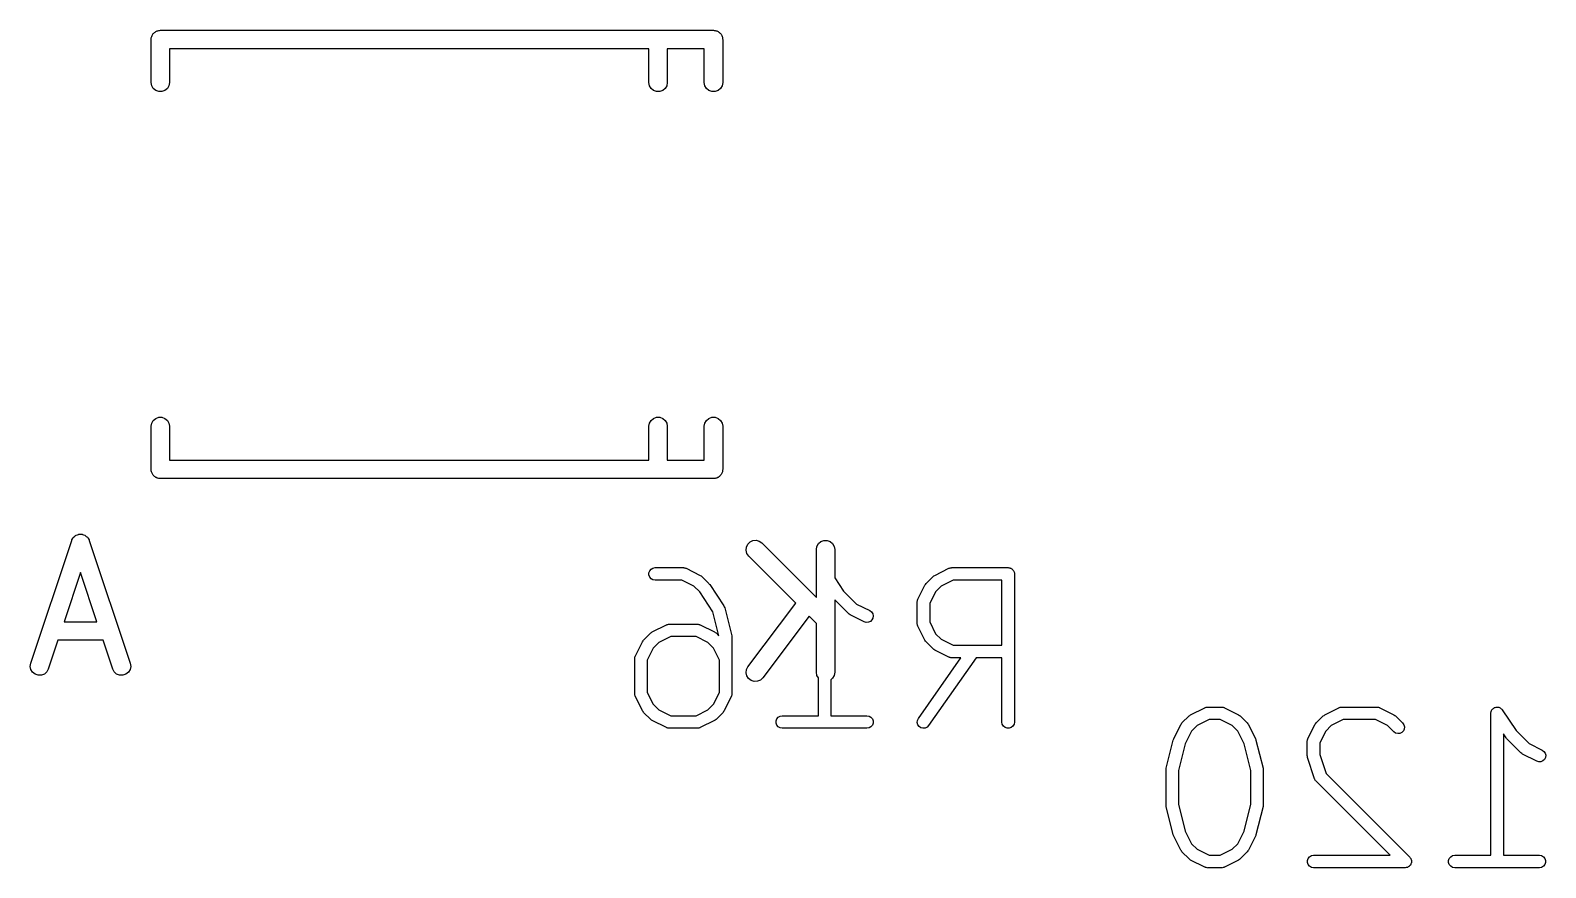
# Model space of a CAD drawing. Extents: x 7.9 to 72.3, y -91 to -26.2.
# Drawn here: x 58.89 to 71.22, y -85.99 to -79.17 of the extents above; entities that cross this region are included whole.
import ezdxf

# ---------------------------------------------------------------- set-up
doc = ezdxf.new("R2010")
doc.units = 0
doc.header["$MEASUREMENT"] = 0
doc.layers.add('BLACK', color=7, linetype='CONTINUOUS')

msp = doc.modelspace()

# ---------------------------------------------------------------- linework, layer by layer
at = {"layer": 'Black'}
for p, q in [((59.8746, -79.2499), (59.8757, -79.2435)), ((59.8746, -79.6005), (59.8746, -79.2499)), ((59.8757, -79.2369), (59.8779, -79.2307)), ((59.8757, -79.2435), (59.8757, -79.2369)), ((59.8779, -79.2307), (59.8791, -79.2243)), ((59.8791, -79.2243), (59.8824, -79.2186)), ((59.8824, -79.2186), (59.8846, -79.2124)), ((59.8846, -79.2124), (59.8888, -79.2074)), ((59.8888, -79.2074), (59.8921, -79.2017)), ((59.8921, -79.2017), (59.8971, -79.1975)), ((59.8971, -79.1975), (59.9014, -79.1925)), ((59.9014, -79.1925), (59.907, -79.1892)), ((59.907, -79.1892), (59.9121, -79.185)), ((59.9121, -79.185), (59.9182, -79.1827)), ((59.9182, -79.1827), (59.9239, -79.1795)), ((59.9239, -79.1795), (59.9304, -79.1783)), ((59.9304, -79.1783), (59.9365, -79.1761)), ((59.9365, -79.1761), (59.9431, -79.1761)), ((59.9431, -79.1761), (59.9496, -79.1749)), ((59.9496, -79.1749), (64.4504, -79.1749)), ((64.4504, -79.1749), (64.4569, -79.1761)), ((64.4569, -79.1761), (64.4635, -79.1761)), ((64.4635, -79.1761), (64.4696, -79.1783)), ((64.4696, -79.1783), (64.4761, -79.1795)), ((64.4761, -79.1795), (64.4818, -79.1827)), ((64.4818, -79.1827), (64.4879, -79.185)), ((64.4879, -79.185), (64.493, -79.1892)), ((64.493, -79.1892), (64.4986, -79.1925)), ((64.4986, -79.1925), (64.5029, -79.1975)), ((64.5029, -79.1975), (64.5079, -79.2017)), ((64.5079, -79.2017), (64.5112, -79.2074)), ((64.5112, -79.2074), (64.5154, -79.2124)), ((64.5154, -79.2124), (64.5176, -79.2186)), ((64.5176, -79.2186), (64.5209, -79.2243)), ((64.5209, -79.2243), (64.5221, -79.2307)), ((64.5221, -79.2307), (64.5243, -79.2369)), ((64.5243, -79.2369), (64.5243, -79.2435)), ((64.5243, -79.2435), (64.5254, -79.2499)), ((64.5254, -79.2499), (64.5254, -79.6005)), ((63.9241, -79.3249), (60.0246, -79.3249)), ((60.0246, -79.3249), (60.0246, -79.6005)), ((63.9241, -79.6005), (63.9241, -79.3249)), ((64.3754, -79.3249), (64.0741, -79.3249)), ((64.0741, -79.3249), (64.0741, -79.6005)), ((64.3754, -79.6005), (64.3754, -79.3249)), ((59.8791, -79.6261), (59.8746, -79.6005)), ((59.8921, -79.6487), (59.8791, -79.6261)), ((60.02, -79.6261), (60.007, -79.6487)), ((60.0246, -79.6005), (60.02, -79.6261)), ((63.9287, -79.6261), (63.9241, -79.6005)), ((63.9417, -79.6487), (63.9287, -79.6261)), ((64.0696, -79.6261), (64.0566, -79.6487)), ((64.0741, -79.6005), (64.0696, -79.6261)), ((64.38, -79.6261), (64.3754, -79.6005)), ((64.393, -79.6487), (64.38, -79.6261)), ((64.5209, -79.6261), (64.5079, -79.6487)), ((64.5254, -79.6005), (64.5209, -79.6261)), ((59.9121, -79.6654), (59.8921, -79.6487)), ((59.9365, -79.6743), (59.9121, -79.6654)), ((59.9626, -79.6743), (59.9365, -79.6743)), ((59.9871, -79.6654), (59.9626, -79.6743)), ((60.007, -79.6487), (59.9871, -79.6654)), ((63.9616, -79.6654), (63.9417, -79.6487)), ((63.9861, -79.6743), (63.9616, -79.6654)), ((64.0122, -79.6743), (63.9861, -79.6743)), ((64.0366, -79.6654), (64.0122, -79.6743)), ((64.0566, -79.6487), (64.0366, -79.6654)), ((64.4129, -79.6654), (64.393, -79.6487)), ((64.4374, -79.6743), (64.4129, -79.6654)), ((64.4635, -79.6743), (64.4374, -79.6743)), ((64.4879, -79.6654), (64.4635, -79.6743)), ((64.5079, -79.6487), (64.4879, -79.6654)), ((59.8791, -82.3739), (59.8921, -82.3513)), ((59.8921, -82.3513), (59.9121, -82.3346)), ((59.9121, -82.3346), (59.9365, -82.3257)), ((59.9365, -82.3257), (59.9626, -82.3257)), ((59.9626, -82.3257), (59.9871, -82.3346)), ((59.9871, -82.3346), (60.007, -82.3513)), ((60.007, -82.3513), (60.02, -82.3739)), ((63.9287, -82.3739), (63.9417, -82.3513)), ((63.9417, -82.3513), (63.9616, -82.3346)), ((63.9616, -82.3346), (63.9861, -82.3257)), ((63.9861, -82.3257), (64.0122, -82.3257)), ((64.0122, -82.3257), (64.0366, -82.3346)), ((64.0366, -82.3346), (64.0566, -82.3513)), ((64.0566, -82.3513), (64.0696, -82.3739)), ((64.38, -82.3739), (64.393, -82.3513)), ((64.393, -82.3513), (64.4129, -82.3346)), ((64.4129, -82.3346), (64.4374, -82.3257)), ((64.4374, -82.3257), (64.4635, -82.3257)), ((64.4635, -82.3257), (64.4879, -82.3346)), ((64.4879, -82.3346), (64.5079, -82.3513)), ((64.5079, -82.3513), (64.5209, -82.3739)), ((59.8746, -82.3995), (59.8791, -82.3739)), ((59.8746, -82.7501), (59.8746, -82.3995)), ((60.02, -82.3739), (60.0246, -82.3995)), ((60.0246, -82.3995), (60.0246, -82.6751)), ((63.9241, -82.3995), (63.9287, -82.3739)), ((63.9241, -82.6751), (63.9241, -82.3995)), ((64.0696, -82.3739), (64.0741, -82.3995)), ((64.0741, -82.3995), (64.0741, -82.6751)), ((64.3754, -82.3995), (64.38, -82.3739)), ((64.3754, -82.6751), (64.3754, -82.3995)), ((64.5209, -82.3739), (64.5254, -82.3995)), ((64.5254, -82.3995), (64.5254, -82.7501)), ((60.0246, -82.6751), (63.9241, -82.6751)), ((64.0741, -82.6751), (64.3754, -82.6751)), ((59.8757, -82.7565), (59.8746, -82.7501)), ((59.8757, -82.7631), (59.8757, -82.7565)), ((59.8779, -82.7693), (59.8757, -82.7631)), ((59.8791, -82.7757), (59.8779, -82.7693)), ((59.8824, -82.7814), (59.8791, -82.7757)), ((59.8846, -82.7876), (59.8824, -82.7814)), ((59.8888, -82.7926), (59.8846, -82.7876)), ((59.8921, -82.7983), (59.8888, -82.7926)), ((59.8971, -82.8025), (59.8921, -82.7983)), ((59.9014, -82.8075), (59.8971, -82.8025)), ((59.907, -82.8108), (59.9014, -82.8075)), ((59.9121, -82.815), (59.907, -82.8108)), ((59.9182, -82.8173), (59.9121, -82.815)), ((59.9239, -82.8205), (59.9182, -82.8173)), ((59.9304, -82.8217), (59.9239, -82.8205)), ((59.9365, -82.8239), (59.9304, -82.8217)), ((59.9431, -82.8239), (59.9365, -82.8239)), ((59.9496, -82.8251), (59.9431, -82.8239)), ((64.4504, -82.8251), (59.9496, -82.8251)), ((64.4569, -82.8239), (64.4504, -82.8251)), ((64.4635, -82.8239), (64.4569, -82.8239)), ((64.4696, -82.8217), (64.4635, -82.8239)), ((64.4761, -82.8205), (64.4696, -82.8217)), ((64.4818, -82.8173), (64.4761, -82.8205)), ((64.4879, -82.815), (64.4818, -82.8173)), ((64.493, -82.8108), (64.4879, -82.815)), ((64.4986, -82.8075), (64.493, -82.8108)), ((64.5029, -82.8025), (64.4986, -82.8075)), ((64.5079, -82.7983), (64.5029, -82.8025)), ((64.5112, -82.7926), (64.5079, -82.7983)), ((64.5154, -82.7876), (64.5112, -82.7926)), ((64.5176, -82.7814), (64.5154, -82.7876)), ((64.5209, -82.7757), (64.5176, -82.7814)), ((64.5221, -82.7693), (64.5209, -82.7757)), ((64.5243, -82.7631), (64.5221, -82.7693)), ((64.5254, -82.7501), (64.5243, -82.7565)), ((64.5243, -82.7565), (64.5243, -82.7631)), ((58.8955, -84.3287), (59.2288, -83.3287)), ((59.2288, -83.3287), (59.2298, -83.3268)), ((59.2298, -83.3268), (59.2302, -83.3248)), ((59.2302, -83.3248), (59.236, -83.3154)), ((59.236, -83.3154), (59.2413, -83.3058)), ((59.2413, -83.3058), (59.2428, -83.3044)), ((59.2428, -83.3044), (59.2439, -83.3026)), ((59.2439, -83.3026), (59.2525, -83.2958)), ((59.2525, -83.2958), (59.2607, -83.2885)), ((59.2607, -83.2885), (59.2627, -83.2877)), ((59.2627, -83.2877), (59.2643, -83.2864)), ((59.2643, -83.2864), (59.2747, -83.2829)), ((59.2747, -83.2829), (59.285, -83.2789)), ((59.285, -83.2789), (59.287, -83.2788)), ((59.287, -83.2788), (59.289, -83.2782)), ((59.289, -83.2782), (59.3, -83.2785)), ((59.3, -83.2785), (59.311, -83.2782)), ((59.311, -83.2782), (59.313, -83.2788)), ((59.313, -83.2788), (59.315, -83.2789)), ((59.315, -83.2789), (59.3253, -83.2829)), ((59.3253, -83.2829), (59.3357, -83.2864)), ((59.3357, -83.2864), (59.3373, -83.2877)), ((59.3373, -83.2877), (59.3393, -83.2885)), ((59.3393, -83.2885), (59.3475, -83.2958)), ((59.3475, -83.2958), (59.3561, -83.3026)), ((59.3561, -83.3026), (59.3572, -83.3044)), ((59.3572, -83.3044), (59.3587, -83.3058)), ((59.3587, -83.3058), (59.364, -83.3154)), ((59.364, -83.3154), (59.3697, -83.3248)), ((59.3697, -83.3248), (59.3702, -83.3268)), ((59.3702, -83.3268), (59.3712, -83.3287)), ((59.3712, -83.3287), (59.7045, -84.3287)), ((64.729, -83.3594), (64.7475, -83.3409)), ((64.7475, -83.3409), (64.7711, -83.3299)), ((64.7711, -83.3299), (64.797, -83.3277)), ((64.797, -83.3277), (64.8222, -83.3344)), ((64.8222, -83.3344), (64.8435, -83.3493)), ((65.3045, -83.3542), (65.3244, -83.3374)), ((65.3244, -83.3374), (65.3489, -83.3285)), ((65.3489, -83.3285), (65.3749, -83.3285)), ((65.3749, -83.3285), (65.3994, -83.3374)), ((65.3994, -83.3374), (65.4194, -83.3542)), ((64.7158, -83.4089), (64.718, -83.383)), ((64.7225, -83.4341), (64.7158, -83.4089)), ((64.718, -83.383), (64.729, -83.3594)), ((64.7374, -83.4554), (64.7225, -83.4341)), ((65.12, -83.838), (64.7374, -83.4554)), ((64.8435, -83.3493), (65.2869, -83.7927)), ((65.2869, -83.4024), (65.2914, -83.3767)), ((65.2869, -83.7927), (65.2869, -83.4024)), ((65.2914, -83.3767), (65.3045, -83.3542)), ((65.4194, -83.3542), (65.4324, -83.3767)), ((65.4324, -83.3767), (65.4369, -83.4024)), ((65.4369, -83.4024), (65.4369, -83.6339)), ((59.3, -83.5896), (59.166, -83.9917)), ((59.434, -83.9917), (59.3, -83.5896)), ((63.9251, -83.5922), (63.9311, -83.5756)), ((63.9311, -83.5756), (63.9425, -83.5621)), ((63.9425, -83.5621), (63.9577, -83.5533)), ((63.9577, -83.5533), (63.9751, -83.5502)), ((63.9751, -83.5502), (64.2049, -83.5502)), ((64.2049, -83.5502), (64.2078, -83.5508)), ((64.2078, -83.5508), (64.2107, -83.5506)), ((64.2107, -83.5506), (64.2164, -83.5523)), ((64.2164, -83.5523), (64.2223, -83.5533)), ((64.2223, -83.5533), (64.2248, -83.5548)), ((64.2248, -83.5548), (64.2276, -83.5556)), ((64.2276, -83.5556), (64.3426, -83.6131)), ((66.2505, -83.6131), (66.3654, -83.5556)), ((66.3654, -83.5556), (66.3682, -83.5548)), ((66.3682, -83.5548), (66.3707, -83.5533)), ((66.3707, -83.5533), (66.3766, -83.5523)), ((66.3766, -83.5523), (66.3823, -83.5506)), ((66.3823, -83.5506), (66.3852, -83.5508)), ((66.3852, -83.5508), (66.3881, -83.5502)), ((66.3881, -83.5502), (66.8477, -83.5502)), ((66.8477, -83.5502), (66.8521, -83.551)), ((66.8521, -83.551), (66.8566, -83.551)), ((66.8566, -83.551), (66.8607, -83.5525)), ((66.8607, -83.5525), (66.8651, -83.5533)), ((66.8651, -83.5533), (66.869, -83.5555)), ((66.869, -83.5555), (66.8731, -83.5571)), ((66.8731, -83.5571), (66.8765, -83.5599)), ((66.8765, -83.5599), (66.8804, -83.5621)), ((66.8804, -83.5621), (66.8832, -83.5655)), ((66.8832, -83.5655), (66.8867, -83.5684)), ((66.8867, -83.5684), (66.8889, -83.5722)), ((66.8889, -83.5722), (66.8917, -83.5756)), ((66.8917, -83.5756), (66.8933, -83.5798)), ((66.8933, -83.5798), (66.8955, -83.5837)), ((66.8955, -83.5837), (66.8962, -83.5881)), ((66.8962, -83.5881), (66.8978, -83.5922)), ((63.9251, -83.6099), (63.9251, -83.5922)), ((63.9311, -83.6264), (63.9251, -83.6099)), ((63.9425, -83.64), (63.9311, -83.6264)), ((63.9577, -83.6488), (63.9425, -83.64)), ((63.9751, -83.6518), (63.9577, -83.6488)), ((64.1929, -83.6518), (63.9751, -83.6518)), ((64.2897, -83.7003), (64.1929, -83.6518)), ((64.3378, -83.7483), (64.2897, -83.7003)), ((64.3426, -83.6131), (64.3491, -83.6179)), ((64.3491, -83.6179), (64.3558, -83.6226)), ((64.3558, -83.6226), (64.4132, -83.68)), ((64.4132, -83.68), (64.4161, -83.6841)), ((64.4161, -83.6841), (64.4196, -83.6878)), ((64.4196, -83.6878), (64.5345, -83.8601)), ((65.4369, -83.6339), (65.5084, -83.741)), ((66.1129, -83.8081), (66.1703, -83.6932)), ((66.1703, -83.6932), (66.1752, -83.6867)), ((66.1752, -83.6867), (66.1798, -83.68)), ((66.1798, -83.68), (66.2373, -83.6226)), ((66.2373, -83.6226), (66.244, -83.6179)), ((66.244, -83.6179), (66.2505, -83.6131)), ((66.3033, -83.7002), (66.2575, -83.746)), ((66.4001, -83.6518), (66.3033, -83.7002)), ((66.7969, -83.6518), (66.4001, -83.6518)), ((66.7969, -84.1822), (66.7969, -83.6518)), ((66.8978, -83.5922), (66.8978, -83.5967)), ((66.8978, -83.5967), (66.8985, -83.601)), ((66.8985, -83.601), (66.8985, -84.8075)), ((64.445, -83.9092), (64.3378, -83.7483)), ((64.7305, -84.3574), (65.12, -83.838)), ((65.5479, -83.9242), (65.4369, -83.8133)), ((65.4369, -83.8133), (65.4369, -84.4024)), ((65.5084, -83.741), (65.6139, -83.8466)), ((66.1075, -83.8309), (66.108, -83.828)), ((66.1075, -84.0032), (66.1075, -83.8309)), ((66.1078, -83.825), (66.1095, -83.8193)), ((66.108, -83.828), (66.1078, -83.825)), ((66.1095, -83.8193), (66.1106, -83.8135)), ((66.1106, -83.8135), (66.112, -83.8109)), ((66.112, -83.8109), (66.1129, -83.8081)), ((66.2575, -83.746), (66.2091, -83.8428)), ((64.4942, -84.1057), (64.445, -83.9092)), ((64.5345, -83.8601), (64.5379, -83.868)), ((64.5379, -83.868), (64.5415, -83.876)), ((64.5415, -83.876), (64.5989, -84.1058)), ((65.2272, -83.9451), (64.8505, -84.4474)), ((65.2869, -84.0049), (65.2272, -83.9451)), ((65.5545, -83.9289), (65.5479, -83.9242)), ((65.5611, -83.9337), (65.5545, -83.9289)), ((65.676, -83.9912), (65.5611, -83.9337)), ((65.6139, -83.8466), (65.7214, -83.9003)), ((65.7214, -83.9003), (65.7356, -83.9108)), ((65.7356, -83.9108), (65.7453, -83.9256)), ((65.7474, -83.9602), (65.7395, -83.976)), ((65.7453, -83.9256), (65.7494, -83.9427)), ((65.7494, -83.9427), (65.7474, -83.9602)), ((66.2091, -83.8428), (66.2091, -83.9912)), ((59.166, -83.9917), (59.434, -83.9917)), ((63.8817, -84.1397), (63.9392, -84.0822)), ((63.9392, -84.0822), (63.9459, -84.0775)), ((63.9459, -84.0775), (63.9524, -84.0727)), ((63.9524, -84.0727), (64.0673, -84.0152)), ((64.0673, -84.0152), (64.0701, -84.0144)), ((64.0701, -84.0144), (64.0726, -84.0129)), ((64.0726, -84.0129), (64.0785, -84.0119)), ((64.0785, -84.0119), (64.0842, -84.0102)), ((64.0842, -84.0102), (64.0871, -84.0104)), ((64.0871, -84.0104), (64.09, -84.0099)), ((64.09, -84.0099), (64.3198, -84.0099)), ((64.3198, -84.0099), (64.3227, -84.0104)), ((64.3227, -84.0104), (64.3256, -84.0102)), ((64.3256, -84.0102), (64.3313, -84.0119)), ((64.3313, -84.0119), (64.3372, -84.0129)), ((64.3372, -84.0129), (64.3397, -84.0144)), ((64.3397, -84.0144), (64.3426, -84.0152)), ((64.3426, -84.0152), (64.4575, -84.0727)), ((64.4575, -84.0727), (64.464, -84.0775)), ((64.464, -84.0775), (64.4707, -84.0822)), ((64.4707, -84.0822), (64.4942, -84.1057)), ((65.2869, -84.4024), (65.2869, -84.0049)), ((65.6929, -83.9962), (65.676, -83.9912)), ((65.7105, -83.9952), (65.6929, -83.9962)), ((65.7267, -83.9882), (65.7105, -83.9952)), ((65.7395, -83.976), (65.7267, -83.9882)), ((66.108, -84.0061), (66.1075, -84.0032)), ((66.1078, -84.009), (66.108, -84.0061)), ((66.1095, -84.0147), (66.1078, -84.009)), ((66.1106, -84.0206), (66.1095, -84.0147)), ((66.112, -84.0231), (66.1106, -84.0206)), ((66.1129, -84.0259), (66.112, -84.0231)), ((66.1703, -84.1408), (66.1129, -84.0259)), ((66.2091, -83.9912), (66.2575, -84.088)), ((59.116, -84.1417), (59.0378, -84.3761)), ((59.484, -84.1417), (59.116, -84.1417)), ((59.5622, -84.3761), (59.484, -84.1417)), ((63.8148, -84.2678), (63.8722, -84.1529)), ((63.8722, -84.1529), (63.8771, -84.1463)), ((63.8771, -84.1463), (63.8817, -84.1397)), ((63.9594, -84.2057), (63.911, -84.3025)), ((64.0052, -84.1599), (63.9594, -84.2057)), ((64.102, -84.1115), (64.0052, -84.1599)), ((64.3078, -84.1115), (64.102, -84.1115)), ((64.4046, -84.1599), (64.3078, -84.1115)), ((64.4504, -84.2057), (64.4046, -84.1599)), ((64.4988, -84.3025), (64.4504, -84.2057)), ((64.5989, -84.1058), (64.5994, -84.112)), ((64.5994, -84.112), (64.6004, -84.1181)), ((64.6004, -84.1181), (64.6004, -84.5777)), ((66.1752, -84.1474), (66.1703, -84.1408)), ((66.1798, -84.154), (66.1752, -84.1474)), ((66.2373, -84.2115), (66.1798, -84.154)), ((66.2575, -84.088), (66.3033, -84.1338)), ((66.3033, -84.1338), (66.4001, -84.1822)), ((66.4001, -84.1822), (66.7969, -84.1822)), ((58.8917, -84.3544), (58.8955, -84.3287)), ((59.7045, -84.3287), (59.7083, -84.3544)), ((63.8094, -84.2905), (63.8099, -84.2876)), ((63.8094, -84.5777), (63.8094, -84.2905)), ((63.8097, -84.2847), (63.8114, -84.279)), ((63.8099, -84.2876), (63.8097, -84.2847)), ((63.8114, -84.279), (63.8125, -84.2731)), ((63.8125, -84.2731), (63.8139, -84.2706)), ((63.8139, -84.2706), (63.8148, -84.2678)), ((63.911, -84.3025), (63.911, -84.5657)), ((64.4988, -84.5657), (64.4988, -84.3025)), ((66.1167, -84.7784), (66.4629, -84.2838)), ((66.5869, -84.2838), (66.1999, -84.8367)), ((66.244, -84.2162), (66.2373, -84.2115)), ((66.2505, -84.221), (66.244, -84.2162)), ((66.3654, -84.2785), (66.2505, -84.221)), ((66.3682, -84.2793), (66.3654, -84.2785)), ((66.3707, -84.2808), (66.3682, -84.2793)), ((66.3766, -84.2818), (66.3707, -84.2808)), ((66.3823, -84.2835), (66.3766, -84.2818)), ((66.3852, -84.2833), (66.3823, -84.2835)), ((66.3881, -84.2838), (66.3852, -84.2833)), ((66.4629, -84.2838), (66.3881, -84.2838)), ((66.7969, -84.2838), (66.5869, -84.2838)), ((66.7969, -84.8075), (66.7969, -84.2838)), ((58.8969, -84.3799), (58.8917, -84.3544)), ((58.9106, -84.4021), (58.8969, -84.3799)), ((58.931, -84.4183), (58.9106, -84.4021)), ((58.9557, -84.4266), (58.931, -84.4183)), ((58.9817, -84.4259), (58.9557, -84.4266)), ((59.0059, -84.4163), (58.9817, -84.4259)), ((59.0254, -84.399), (59.0059, -84.4163)), ((59.0378, -84.3761), (59.0254, -84.399)), ((59.5746, -84.399), (59.5622, -84.3761)), ((59.5941, -84.4163), (59.5746, -84.399)), ((59.6183, -84.4259), (59.5941, -84.4163)), ((59.6443, -84.4266), (59.6183, -84.4259)), ((59.669, -84.4183), (59.6443, -84.4266)), ((59.6894, -84.4021), (59.669, -84.4183)), ((59.7031, -84.3799), (59.6894, -84.4021)), ((59.7083, -84.3544), (59.7031, -84.3799)), ((64.7156, -84.4065), (64.7187, -84.3806)), ((64.7215, -84.4318), (64.7156, -84.4065)), ((64.7187, -84.3806), (64.7305, -84.3574)), ((64.7357, -84.4537), (64.7215, -84.4318)), ((64.7566, -84.4693), (64.7357, -84.4537)), ((64.8505, -84.4474), (64.8315, -84.4652)), ((65.2914, -84.428), (65.2869, -84.4024)), ((65.3032, -84.4484), (65.2914, -84.428)), ((65.3032, -84.7567), (65.3032, -84.4484)), ((65.4194, -84.4506), (65.4048, -84.4628)), ((65.4324, -84.428), (65.4194, -84.4506)), ((65.4369, -84.4024), (65.4324, -84.428)), ((63.8099, -84.5806), (63.8094, -84.5777)), ((63.911, -84.5657), (63.9594, -84.6626)), ((64.4504, -84.6626), (64.4988, -84.5657)), ((64.6004, -84.5777), (64.5999, -84.5806)), ((64.7815, -84.4768), (64.7566, -84.4693)), ((64.8075, -84.4754), (64.7815, -84.4768)), ((64.8315, -84.4652), (64.8075, -84.4754)), ((65.4048, -84.4628), (65.4048, -84.7567)), ((63.8097, -84.5835), (63.8099, -84.5806)), ((63.8114, -84.5893), (63.8097, -84.5835)), ((63.8125, -84.5951), (63.8114, -84.5893)), ((63.8139, -84.5976), (63.8125, -84.5951)), ((63.8148, -84.6005), (63.8139, -84.5976)), ((63.8722, -84.7154), (63.8148, -84.6005)), ((63.9594, -84.6626), (64.0052, -84.7083)), ((64.4046, -84.7083), (64.4504, -84.6626)), ((64.5951, -84.6005), (64.5376, -84.7154)), ((64.5959, -84.5976), (64.5951, -84.6005)), ((64.5974, -84.5951), (64.5959, -84.5976)), ((64.5984, -84.5893), (64.5974, -84.5951)), ((64.6001, -84.5835), (64.5984, -84.5893)), ((64.5999, -84.5806), (64.6001, -84.5835)), ((68.3323, -84.7481), (68.4472, -84.6906)), ((68.4472, -84.6906), (68.45, -84.6898)), ((68.45, -84.6898), (68.4526, -84.6883)), ((68.4526, -84.6883), (68.4584, -84.6873)), ((68.4584, -84.6873), (68.4641, -84.6856)), ((68.4641, -84.6856), (68.467, -84.6858)), ((68.467, -84.6858), (68.4699, -84.6852)), ((68.4699, -84.6852), (68.5848, -84.6852)), ((68.5848, -84.6852), (68.5877, -84.6858)), ((68.5877, -84.6858), (68.5906, -84.6856)), ((68.5906, -84.6856), (68.5963, -84.6873)), ((68.5963, -84.6873), (68.6022, -84.6883)), ((68.6022, -84.6883), (68.6047, -84.6898)), ((68.6047, -84.6898), (68.6076, -84.6906)), ((68.6076, -84.6906), (68.7225, -84.7481)), ((69.4239, -84.7481), (69.5388, -84.6906)), ((69.5388, -84.6906), (69.5416, -84.6898)), ((69.5416, -84.6898), (69.5441, -84.6883)), ((69.5441, -84.6883), (69.55, -84.6873)), ((69.55, -84.6873), (69.5557, -84.6856)), ((69.5557, -84.6856), (69.5586, -84.6858)), ((69.5586, -84.6858), (69.5615, -84.6852)), ((69.5615, -84.6852), (69.8488, -84.6852)), ((69.8488, -84.6852), (69.8517, -84.6858)), ((69.8517, -84.6858), (69.8546, -84.6856)), ((69.8546, -84.6856), (69.8603, -84.6873)), ((69.8603, -84.6873), (69.8662, -84.6883)), ((69.8662, -84.6883), (69.8687, -84.6898)), ((69.8687, -84.6898), (69.8715, -84.6906)), ((69.8715, -84.6906), (69.9864, -84.7481)), ((70.7866, -84.7034), (70.7887, -84.7016)), ((70.7887, -84.7016), (70.7904, -84.6993)), ((70.7904, -84.6993), (70.7954, -84.696)), ((70.7954, -84.696), (70.8001, -84.6921)), ((70.8001, -84.6921), (70.8027, -84.6911)), ((70.8027, -84.6911), (70.8051, -84.6895)), ((70.8051, -84.6895), (70.811, -84.6881)), ((70.811, -84.6881), (70.8167, -84.686)), ((70.8167, -84.686), (70.8195, -84.686)), ((70.8195, -84.686), (70.8222, -84.6854)), ((70.8222, -84.6854), (70.8282, -84.686)), ((70.8282, -84.686), (70.8343, -84.686)), ((70.8343, -84.686), (70.8369, -84.687)), ((70.8369, -84.687), (70.8397, -84.6873)), ((70.8397, -84.6873), (70.8452, -84.69)), ((70.8452, -84.69), (70.8509, -84.6921)), ((70.8509, -84.6921), (70.853, -84.6939)), ((70.853, -84.6939), (70.8556, -84.6951)), ((70.8556, -84.6951), (70.8597, -84.6995)), ((70.8597, -84.6995), (70.8644, -84.7034)), ((63.8771, -84.7219), (63.8722, -84.7154)), ((63.8817, -84.7286), (63.8771, -84.7219)), ((63.9392, -84.786), (63.8817, -84.7286)), ((63.9459, -84.7907), (63.9392, -84.786)), ((63.9524, -84.7955), (63.9459, -84.7907)), ((64.0673, -84.853), (63.9524, -84.7955)), ((64.0052, -84.7083), (64.102, -84.7567)), ((64.102, -84.7567), (64.3078, -84.7567)), ((64.3078, -84.7567), (64.4046, -84.7083)), ((64.4575, -84.7955), (64.3426, -84.853)), ((64.464, -84.7907), (64.4575, -84.7955)), ((64.4707, -84.786), (64.464, -84.7907)), ((64.5281, -84.7286), (64.4707, -84.786)), ((64.5328, -84.7219), (64.5281, -84.7286)), ((64.5376, -84.7154), (64.5328, -84.7219)), ((64.9592, -84.7987), (64.9653, -84.7821)), ((64.9592, -84.8164), (64.9592, -84.7987)), ((64.9653, -84.8329), (64.9592, -84.8164)), ((64.9653, -84.7821), (64.9766, -84.7686)), ((64.9766, -84.7686), (64.9919, -84.7598)), ((64.9919, -84.7598), (65.0093, -84.7567)), ((65.0093, -84.7567), (65.3032, -84.7567)), ((65.4048, -84.7567), (65.6987, -84.7567)), ((65.6987, -84.7567), (65.7161, -84.7598)), ((65.7161, -84.7598), (65.7313, -84.7686)), ((65.7313, -84.7686), (65.7427, -84.7821)), ((65.7427, -84.7821), (65.7487, -84.7987)), ((65.7487, -84.8164), (65.7427, -84.8329)), ((65.7487, -84.7987), (65.7487, -84.8164)), ((66.1077, -84.812), (66.1092, -84.7944)), ((66.1123, -84.829), (66.1077, -84.812)), ((66.1092, -84.7944), (66.1167, -84.7784)), ((66.8, -84.8249), (66.7969, -84.8075)), ((66.8985, -84.8075), (66.8955, -84.8249)), ((68.2521, -84.8282), (68.257, -84.8217)), ((68.257, -84.8217), (68.2617, -84.815)), ((68.2617, -84.815), (68.3191, -84.7576)), ((68.3191, -84.7576), (68.3258, -84.7529)), ((68.3258, -84.7529), (68.3323, -84.7481)), ((68.4819, -84.7868), (68.3851, -84.8353)), ((68.5728, -84.7868), (68.4819, -84.7868)), ((68.6696, -84.8353), (68.5728, -84.7868)), ((68.7225, -84.7481), (68.729, -84.7529)), ((68.729, -84.7529), (68.7357, -84.7576)), ((68.7357, -84.7576), (68.7931, -84.815)), ((68.7931, -84.815), (68.7978, -84.8217)), ((68.7978, -84.8217), (68.8026, -84.8282)), ((69.3437, -84.8282), (69.3486, -84.8217)), ((69.3486, -84.8217), (69.3532, -84.815)), ((69.3532, -84.815), (69.4107, -84.7576)), ((69.4107, -84.7576), (69.4174, -84.7529)), ((69.4174, -84.7529), (69.4239, -84.7481)), ((69.5735, -84.7868), (69.4767, -84.8353)), ((69.8368, -84.7868), (69.5735, -84.7868)), ((69.9336, -84.8353), (69.8368, -84.7868)), ((69.9864, -84.7481), (69.9929, -84.7529)), ((69.9929, -84.7529), (69.9996, -84.7576)), ((69.9996, -84.7576), (70.0571, -84.815)), ((70.0571, -84.815), (70.0672, -84.8295)), ((70.7747, -84.736), (70.7752, -84.7333)), ((70.7747, -85.8917), (70.7747, -84.736)), ((70.775, -84.7305), (70.7767, -84.7246)), ((70.7752, -84.7333), (70.775, -84.7305)), ((70.7767, -84.7246), (70.7777, -84.7187)), ((70.7777, -84.7187), (70.7791, -84.7162)), ((70.7791, -84.7162), (70.7799, -84.7135)), ((70.7799, -84.7135), (70.7835, -84.7086)), ((70.7835, -84.7086), (70.7866, -84.7034)), ((70.8644, -84.7034), (70.8658, -84.7058)), ((70.8658, -84.7058), (70.8677, -84.7079)), ((70.8677, -84.7079), (70.9799, -84.876)), ((64.0701, -84.8538), (64.0673, -84.853)), ((64.0726, -84.8553), (64.0701, -84.8538)), ((64.0785, -84.8563), (64.0726, -84.8553)), ((64.0842, -84.858), (64.0785, -84.8563)), ((64.0871, -84.8578), (64.0842, -84.858)), ((64.09, -84.8583), (64.0871, -84.8578)), ((64.3198, -84.8583), (64.09, -84.8583)), ((64.3227, -84.8578), (64.3198, -84.8583)), ((64.3256, -84.858), (64.3227, -84.8578)), ((64.3313, -84.8563), (64.3256, -84.858)), ((64.3372, -84.8553), (64.3313, -84.8563)), ((64.3397, -84.8538), (64.3372, -84.8553)), ((64.3426, -84.853), (64.3397, -84.8538)), ((64.9766, -84.8465), (64.9653, -84.8329)), ((64.9919, -84.8553), (64.9766, -84.8465)), ((65.0093, -84.8583), (64.9919, -84.8553)), ((65.6987, -84.8583), (65.0093, -84.8583)), ((65.7161, -84.8553), (65.6987, -84.8583)), ((65.7313, -84.8465), (65.7161, -84.8553)), ((65.7427, -84.8329), (65.7313, -84.8465)), ((66.1224, -84.8435), (66.1123, -84.829)), ((66.1368, -84.8536), (66.1224, -84.8435)), ((66.1539, -84.8582), (66.1368, -84.8536)), ((66.1715, -84.8566), (66.1539, -84.8582)), ((66.1875, -84.8492), (66.1715, -84.8566)), ((66.1999, -84.8367), (66.1875, -84.8492)), ((66.8088, -84.8402), (66.8, -84.8249)), ((66.8223, -84.8515), (66.8088, -84.8402)), ((66.8389, -84.8576), (66.8223, -84.8515)), ((66.8566, -84.8576), (66.8389, -84.8576)), ((66.8731, -84.8515), (66.8566, -84.8576)), ((66.8867, -84.8402), (66.8731, -84.8515)), ((66.8955, -84.8249), (66.8867, -84.8402)), ((68.1931, -84.9485), (68.1947, -84.9431)), ((68.1947, -84.9431), (68.2521, -84.8282)), ((68.3393, -84.881), (68.288, -84.9836)), ((68.3851, -84.8353), (68.3393, -84.881)), ((68.7154, -84.881), (68.6696, -84.8353)), ((68.7667, -84.9836), (68.7154, -84.881)), ((68.8026, -84.8282), (68.8601, -84.9431)), ((68.8601, -84.9431), (68.8617, -84.9485)), ((69.284, -84.9485), (69.2854, -84.9459)), ((69.2854, -84.9459), (69.2863, -84.9431)), ((69.2863, -84.9431), (69.3437, -84.8282)), ((69.4309, -84.881), (69.3825, -84.9778)), ((69.4767, -84.8353), (69.4309, -84.881)), ((69.9852, -84.8869), (69.9336, -84.8353)), ((69.9997, -84.897), (69.9852, -84.8869)), ((70.0167, -84.9016), (69.9997, -84.897)), ((70.0343, -84.9), (70.0167, -84.9016)), ((70.0503, -84.8926), (70.0343, -84.9)), ((70.0628, -84.8801), (70.0503, -84.8926)), ((70.0702, -84.8641), (70.0628, -84.8801)), ((70.0672, -84.8295), (70.0717, -84.8465)), ((70.0717, -84.8465), (70.0702, -84.8641)), ((70.8981, -84.9366), (70.8763, -84.9038)), ((70.8763, -84.9038), (70.8763, -85.8917)), ((70.9016, -84.9402), (70.8981, -84.9366)), ((70.9045, -84.9443), (70.9016, -84.9402)), ((71.0194, -85.0592), (70.9045, -84.9443)), ((70.9799, -84.876), (71.0854, -84.9816)), ((68.1334, -85.1833), (68.1908, -84.9535)), ((68.1908, -84.9535), (68.1931, -84.9485)), ((68.288, -84.9836), (68.2335, -85.2019)), ((68.8213, -85.2019), (68.7667, -84.9836)), ((68.8617, -84.9485), (68.8639, -84.9535)), ((68.8639, -84.9535), (68.9214, -85.1833)), ((69.2809, -84.9659), (69.2814, -84.963)), ((69.2809, -85.0808), (69.2809, -84.9659)), ((69.2812, -84.96), (69.2829, -84.9543)), ((69.2814, -84.963), (69.2812, -84.96)), ((69.2829, -84.9543), (69.284, -84.9485)), ((69.3825, -84.9778), (69.3825, -85.0725)), ((71.026, -85.0639), (71.0194, -85.0592)), ((71.0326, -85.0687), (71.026, -85.0639)), ((71.1475, -85.1262), (71.0326, -85.0687)), ((71.0854, -84.9816), (71.1929, -85.0353)), ((71.1929, -85.0353), (71.2071, -85.0458)), ((71.2071, -85.0458), (71.2168, -85.0606)), ((71.2168, -85.0606), (71.2209, -85.0777)), ((68.1319, -85.1957), (68.1329, -85.1895)), ((68.1329, -85.1895), (68.1334, -85.1833)), ((68.9214, -85.1833), (68.9218, -85.1895)), ((68.9218, -85.1895), (68.9229, -85.1957)), ((69.2823, -85.0888), (69.2809, -85.0808)), ((69.2835, -85.0968), (69.2823, -85.0888)), ((69.341, -85.2692), (69.2835, -85.0968)), ((69.3825, -85.0725), (69.4336, -85.2257)), ((71.1644, -85.1312), (71.1475, -85.1262)), ((71.182, -85.1302), (71.1644, -85.1312)), ((71.1982, -85.1232), (71.182, -85.1302)), ((71.211, -85.111), (71.1982, -85.1232)), ((71.2189, -85.0952), (71.211, -85.111)), ((71.2209, -85.0777), (71.2189, -85.0952)), ((68.1319, -85.4829), (68.1319, -85.1957)), ((68.2335, -85.2019), (68.2335, -85.4767)), ((68.8213, -85.4767), (68.8213, -85.2019)), ((68.9229, -85.1957), (68.9229, -85.4829)), ((69.3424, -85.2718), (69.341, -85.2692)), ((69.3431, -85.2746), (69.3424, -85.2718)), ((69.3465, -85.2795), (69.3431, -85.2746)), ((69.3494, -85.2847), (69.3465, -85.2795)), ((69.3516, -85.2866), (69.3494, -85.2847)), ((69.3532, -85.289), (69.3516, -85.2866)), ((69.956, -85.8917), (69.3532, -85.289)), ((69.4336, -85.2257), (70.1145, -85.9066)), ((68.1329, -85.4891), (68.1319, -85.4829)), ((68.1334, -85.4952), (68.1329, -85.4891)), ((68.1908, -85.7251), (68.1334, -85.4952)), ((68.2335, -85.4767), (68.288, -85.695)), ((68.7667, -85.695), (68.8213, -85.4767)), ((68.9214, -85.4952), (68.8639, -85.7251)), ((68.9218, -85.4891), (68.9214, -85.4952)), ((68.9229, -85.4829), (68.9218, -85.4891)), ((68.1931, -85.7301), (68.1908, -85.7251)), ((68.1947, -85.7355), (68.1931, -85.7301)), ((68.2521, -85.8504), (68.1947, -85.7355)), ((68.288, -85.695), (68.3393, -85.7976)), ((68.3393, -85.7976), (68.3851, -85.8433)), ((68.6696, -85.8433), (68.7154, -85.7976)), ((68.7154, -85.7976), (68.7667, -85.695)), ((68.8601, -85.7355), (68.8026, -85.8504)), ((68.8617, -85.7301), (68.8601, -85.7355)), ((68.8639, -85.7251), (68.8617, -85.7301)), ((68.257, -85.8569), (68.2521, -85.8504)), ((68.2617, -85.8636), (68.257, -85.8569)), ((68.3191, -85.921), (68.2617, -85.8636)), ((68.3258, -85.9257), (68.3191, -85.921)), ((68.3323, -85.9305), (68.3258, -85.9257)), ((68.4472, -85.988), (68.3323, -85.9305)), ((68.3851, -85.8433), (68.4819, -85.8917)), ((68.4819, -85.8917), (68.5728, -85.8917)), ((68.5728, -85.8917), (68.6696, -85.8433)), ((68.7225, -85.9305), (68.6076, -85.988)), ((68.729, -85.9257), (68.7225, -85.9305)), ((68.7357, -85.921), (68.729, -85.9257)), ((68.7931, -85.8636), (68.7357, -85.921)), ((68.7978, -85.8569), (68.7931, -85.8636)), ((68.8026, -85.8504), (68.7978, -85.8569)), ((69.2817, -85.9337), (69.2877, -85.9171)), ((69.2817, -85.9514), (69.2817, -85.9337)), ((69.2877, -85.9171), (69.2991, -85.9036)), ((69.2991, -85.9036), (69.3143, -85.8948)), ((69.3143, -85.8948), (69.3317, -85.8917)), ((69.3317, -85.8917), (69.956, -85.8917)), ((70.1145, -85.9066), (70.1183, -85.9121)), ((70.1183, -85.9121), (70.1226, -85.9171)), ((70.1226, -85.9171), (70.1234, -85.9192)), ((70.1234, -85.9192), (70.1246, -85.9211)), ((70.1246, -85.9211), (70.1264, -85.9275)), ((70.1264, -85.9275), (70.1286, -85.9337)), ((70.1286, -85.9337), (70.1286, -85.936)), ((70.4307, -85.9337), (70.4368, -85.9171)), ((70.4307, -85.9514), (70.4307, -85.9337)), ((70.4368, -85.9171), (70.4481, -85.9036)), ((70.4481, -85.9036), (70.4634, -85.8948)), ((70.4634, -85.8948), (70.4808, -85.8917)), ((70.4808, -85.8917), (70.7747, -85.8917)), ((70.8763, -85.8917), (71.1702, -85.8917)), ((71.1702, -85.8917), (71.1876, -85.8948)), ((71.1876, -85.8948), (71.2028, -85.9036)), ((71.2028, -85.9036), (71.2142, -85.9171)), ((71.2142, -85.9171), (71.2202, -85.9337)), ((71.2202, -85.9337), (71.2202, -85.9514)), ((68.45, -85.9888), (68.4472, -85.988)), ((68.4526, -85.9903), (68.45, -85.9888)), ((68.4584, -85.9913), (68.4526, -85.9903)), ((68.4641, -85.993), (68.4584, -85.9913)), ((68.467, -85.9928), (68.4641, -85.993)), ((68.4699, -85.9933), (68.467, -85.9928)), ((68.5848, -85.9933), (68.4699, -85.9933)), ((68.5877, -85.9928), (68.5848, -85.9933)), ((68.5906, -85.993), (68.5877, -85.9928)), ((68.5963, -85.9913), (68.5906, -85.993)), ((68.6022, -85.9903), (68.5963, -85.9913)), ((68.6047, -85.9888), (68.6022, -85.9903)), ((68.6076, -85.988), (68.6047, -85.9888)), ((69.2877, -85.9679), (69.2817, -85.9514)), ((69.2991, -85.9815), (69.2877, -85.9679)), ((69.3143, -85.9903), (69.2991, -85.9815)), ((69.3317, -85.9933), (69.3143, -85.9903)), ((70.0786, -85.9933), (69.3317, -85.9933)), ((70.0851, -85.9922), (70.0786, -85.9933)), ((70.0917, -85.9916), (70.0851, -85.9922)), ((70.0938, -85.9907), (70.0917, -85.9916)), ((70.096, -85.9903), (70.0938, -85.9907)), ((70.1017, -85.987), (70.096, -85.9903)), ((70.1077, -85.9842), (70.1017, -85.987)), ((70.1093, -85.9826), (70.1077, -85.9842)), ((70.1112, -85.9815), (70.1093, -85.9826)), ((70.1155, -85.9764), (70.1112, -85.9815)), ((70.1202, -85.9717), (70.1155, -85.9764)), ((70.1212, -85.9697), (70.1202, -85.9717)), ((70.1226, -85.9679), (70.1212, -85.9697)), ((70.1249, -85.9617), (70.1226, -85.9679)), ((70.1277, -85.9557), (70.1249, -85.9617)), ((70.1279, -85.9535), (70.1277, -85.9557)), ((70.1286, -85.9514), (70.1279, -85.9535)), ((70.1286, -85.936), (70.1292, -85.9381)), ((70.1292, -85.9381), (70.1286, -85.9447)), ((70.1286, -85.9447), (70.1286, -85.9514)), ((70.4368, -85.9679), (70.4307, -85.9514)), ((70.4481, -85.9815), (70.4368, -85.9679)), ((70.4634, -85.9903), (70.4481, -85.9815)), ((70.4808, -85.9933), (70.4634, -85.9903)), ((71.1702, -85.9933), (70.4808, -85.9933)), ((71.1876, -85.9903), (71.1702, -85.9933)), ((71.2028, -85.9815), (71.1876, -85.9903)), ((71.2142, -85.9679), (71.2028, -85.9815)), ((71.2202, -85.9514), (71.2142, -85.9679))]:
    msp.add_line(p, q, dxfattribs=at)

doc.saveas('drawing.dxf')
